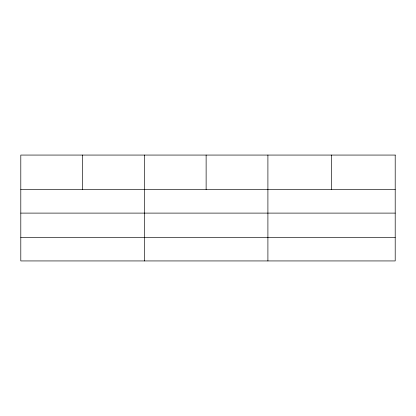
<?xml version="1.0" encoding="UTF-8"?>
<svg xmlns="http://www.w3.org/2000/svg" width="416" height="416" viewBox="0 0 416 416"><rect width="100%" height="100%" fill="white"/><g stroke="black" fill="none" stroke-linecap="round" stroke-linejoin="round"><path stroke-width="0.62" d="M20.8 189.545L395.2 189.545M20.8 213.106L395.2 213.106M20.8 237.38L395.2 237.38M331.552 155.064L331.552 189.545M267.904 155.064L267.904 260.936M206.128 155.064L206.128 189.545M144.352 155.064L144.352 260.936M82.576 155.064L82.576 189.545M395.2 155.064L20.8 155.064L20.8 260.936L395.2 260.936L395.2 155.064"/></g></svg>
